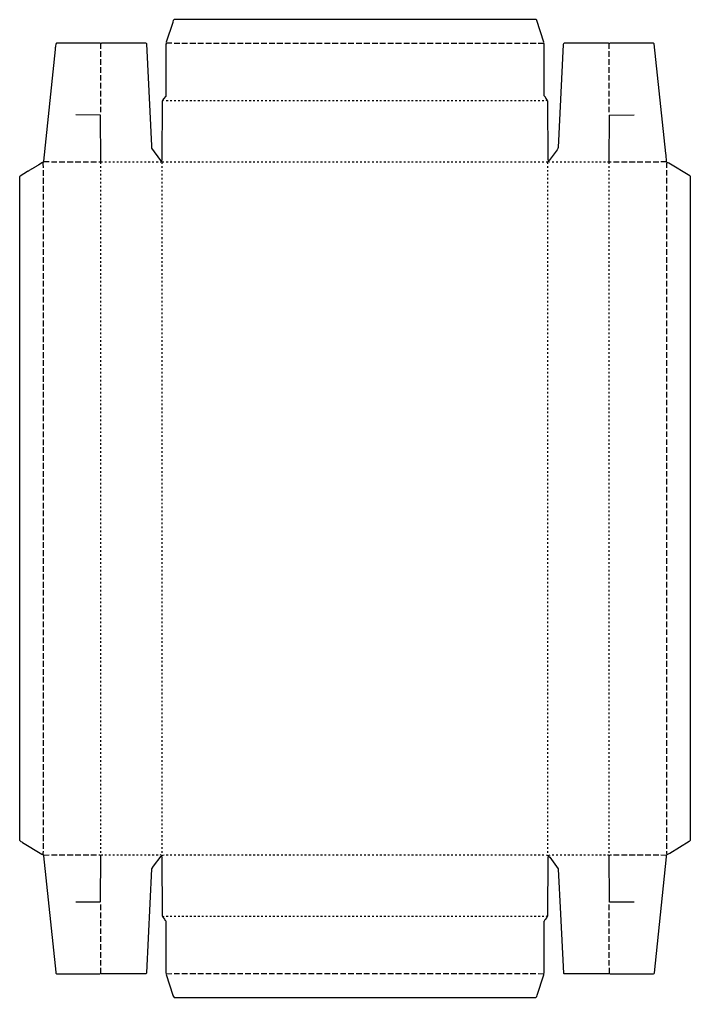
# Model space of a CAD drawing. Extents: x 810 to 8899, y 587 to 6420.
# Drawn here: x 4896 to 8899, y 587 to 6420 of the extents above; entities that cross this region are included whole.
import ezdxf

# ---------------------------------------------------------------- set-up
doc = ezdxf.new("R2010")
doc.units = 0
doc.layers.get('0').update_dxf_attribs({"linetype": 'CONTINUOUS'})

msp = doc.modelspace()

# ---------------------------------------------------------------- linework, layer by layer
at = {"color": 7, "linetype": 'CONTINUOUS'}
for points in [[(8052, 5573), (8052, 5578), (8051.8, 5578.9), (8049.5, 5584), (8048.5, 5933, 0.077927), (8045, 5939), (8044.4, 5941.6), (8036.8, 5951.8), (8033.2, 5956.2, -0.088939), (8027, 5966), (8025.5, 6275, 0.09479), (8023, 6280), (8024, 6286), (7982.3, 6414.1), (7982, 6416), (7978, 6420), (5818, 6420, 0.234562), (5810.7, 6406.1), (5809.7, 6403.1), (5771, 6285), (5772, 6280), (5771.8, 6279.1), (5769.5, 6274), (5768, 5964), (5755, 5948), (5754.2, 5946.9), (5750.4, 5941.9), (5750, 5939), (5747.2, 5933.9), (5745.2, 5582.9), (5743, 5578)], [(5746, 5560), (5746, 5571), (5744, 5573), (5743, 5578), (5741, 5578), (5739, 5580), (5685.9, 5653.1), (5684.5, 5666), (5674.5, 5871), (5655, 6275, 0.064594), (5650, 6279), (5385, 6279), (5382, 6277), (5378, 6277), (5376.1, 6278.2), (5375, 6279), (5117, 6279), (5115.1, 6277.8), (5114, 6277, 0.096021), (5109.4, 6251), (5108.4, 6241), (5038, 5575), (5039, 5571)], [(8756, 5571), (8757, 5575), (8753.4, 5612), (8752.4, 5621), (8683, 6276), (8679, 6279), (8420, 6279), (8417, 6277), (8413, 6277), (8410, 6279), (8145, 6279, 0.258613), (8140.5, 6272), (8110.5, 5657, -0.153489), (8103.2, 5643.9), (8056, 5580, -0.245916), (8052, 5578)], [(5380, 5560), (5380, 5571), (5379, 5849, 0.207743), (5375, 5850.5), (5232, 5851)], [(5072, 5571), (5039, 5571, 0.150174), (5036, 5567), (5032.1, 5566.6), (5011, 5554), (5010, 5553, 0.129316), (5004.9, 5550.2), (4988, 5540), (4987, 5539, 0.129316), (4981.9, 5536.2), (4976.9, 5533.2, 0.089283), (4972, 5530, 0.129316), (4966.9, 5527.2), (4953.9, 5519.2, 0.089283), (4949, 5516, 0.129316), (4943.9, 5513.2), (4900.1, 5486.8, 0.131223), (4896, 5482), (4896, 1525, 0.091346), (4913.9, 1511.8), (5028.2, 1442.2, 0.073515), (5036, 1439), (5039, 1436), (5073, 1437)], [(5735, 5571), (5738.1, 5571.8, -0.152689), (5744, 5573)], [(8038, 5571), (8049, 5571, -0.184026), (8052, 5573), (8060, 5571)], [(8723, 1437), (8756, 1436), (8760, 1440, 0.081197), (8776.1, 1447.8), (8891.9, 1518.2, 0.064882), (8899, 1525), (8899, 5483), (8895, 5487), (8769.8, 5562.8), (8766.8, 5564.8, 0.128346), (8760, 5567), (8756, 5571), (8723, 5571)], [(5039, 1436), (5038, 1432), (5111.6, 736.9), (5112, 732, 0.064594), (5117, 728), (5375, 728), (5378.9, 730.2), (5380, 731), (5380, 763)], [(5369, 1437, -0.225288), (5378, 1435), (5382, 1435), (5383.1, 1435.8, -0.174795), (5392, 1437)], [(5380, 731, -0.120666), (5384, 729), (5651, 729, 0.068967), (5654.5, 733), (5685, 1354), (5696.2, 1369.9), (5741, 1429), (5743, 1429), (5744, 1433, -0.179421), (5758, 1437)], [(5743, 1429), (5744.2, 1426.1), (5745.5, 1423), (5746.5, 1075), (5747.2, 1073.2), (5748.8, 1070.8, -0.092595), (5750, 1068), (5750.4, 1066.2), (5760.2, 1053.2), (5763.8, 1048.8, -0.076237), (5768.5, 1042), (5769.5, 733, 0.09479), (5772, 728), (5771, 724), (5810.7, 600.9), (5811.3, 599.1, 0.210273), (5819, 587), (7977, 587, 0.189161), (7984.7, 601.1), (8024, 722, 0.075203), (8023, 728)], [(7991, 729), (8023, 728, 0.091646), (8025.5, 733), (8026.5, 1041), (8027.7, 1043.1), (8033, 1051), (8036.2, 1054.9, 0.104246), (8045, 1068), (8046, 1070), (8048.5, 1075), (8049.5, 1423), (8050.2, 1424.9, 0.105047), (8052, 1430), (8052, 1433)], [(8038, 1437), (8043.9, 1436.6), (8052, 1433, -0.099319), (8061, 1437)], [(8052, 1430), (8053, 1430), (8060, 1423), (8109.5, 1354.8), (8110.4, 1352.1), (8123.5, 1085), (8123.5, 1084), (8141, 732), (8144, 729), (8411, 729, -0.120666), (8415, 731)], [(8404, 1437, -0.225288), (8413, 1435), (8417, 1435), (8418.1, 1435.8, -0.174795), (8427, 1437)], [(8415, 763), (8415, 731), (8420, 728), (8679, 728, 0.196912), (8683.6, 733), (8757, 1425, 0.080555), (8756, 1436)], [(5750, 1068), (5752.1, 1068.8, -0.079845), (5758, 1071)]]:
    msp.add_lwpolyline(points, format="xyb", dxfattribs=at)
for points in [[(5380, 6245), (5380, 6277)], [(5805, 6279), (5772, 6280)], [(5818, 6279), (5852, 6279)], [(5865, 6279), (5899, 6279)], [(5912, 6279), (5947, 6279)], [(5959, 6279), (5994, 6279)], [(6007, 6279), (6041, 6279)], [(6054, 6279), (6088, 6279)], [(6101, 6279), (6136, 6279)], [(6148, 6279), (6183, 6279)], [(6196, 6279), (6230, 6279)], [(6243, 6279), (6277, 6279)], [(6290, 6279), (6324, 6279)], [(6337, 6279), (6372, 6279)], [(6385, 6279), (6419, 6279)], [(6432, 6279), (6466, 6279)], [(6479, 6279), (6513, 6279)], [(6526, 6279), (6561, 6279)], [(6573, 6279), (6608, 6279)], [(6621, 6279), (6655, 6279)], [(6668, 6279), (6702, 6279)], [(6715, 6279), (6750, 6279)], [(6762, 6279), (6797, 6279)], [(6810, 6279), (6844, 6279)], [(6857, 6279), (6891, 6279)], [(6904, 6279), (6939, 6279)], [(6951, 6279), (6986, 6279)], [(6999, 6279), (7033, 6279)], [(7046, 6279), (7080, 6279)], [(7093, 6279), (7128, 6279)], [(7140, 6279), (7175, 6279)], [(7188, 6279), (7222, 6279)], [(7235, 6279), (7269, 6279)], [(7282, 6279), (7316, 6279)], [(7329, 6279), (7364, 6279)], [(7377, 6279), (7411, 6279)], [(7424, 6279), (7458, 6279)], [(7471, 6279), (7505, 6279)], [(7518, 6279), (7553, 6279)], [(7565, 6279), (7600, 6279)], [(7613, 6279), (7647, 6279)], [(7660, 6279), (7694, 6279)], [(7707, 6279), (7742, 6279)], [(7754, 6279), (7789, 6279)], [(7802, 6279), (7836, 6279)], [(7849, 6279), (7883, 6279)], [(7896, 6279), (7931, 6279)], [(7943, 6279), (7978, 6279)], [(7991, 6279), (8023, 6280)], [(8415, 6245), (8415, 6277)], [(5380, 6197), (5380, 6231)], [(5380, 6150), (5380, 6184)], [(8415, 6197), (8415, 6231)], [(8415, 6150), (8415, 6184)], [(5380, 6103), (5380, 6136)], [(8415, 6103), (8415, 6136)], [(5380, 6056), (5380, 6089)], [(8415, 6056), (8415, 6089)], [(5380, 6009), (5380, 6042)], [(8415, 6009), (8415, 6042)], [(5380, 5961), (5380, 5995)], [(8415, 5961), (8415, 5995)], [(5380, 5914), (5380, 5947)], [(5380, 5867), (5380, 5900)], [(5757, 5937), (5750, 5939)], [(5771, 5937), (5782, 5937)], [(5794, 5937), (5804, 5937)], [(5818, 5937), (5828, 5937)], [(5842, 5937), (5852, 5937)], [(5865, 5937), (5875, 5937)], [(5889, 5937), (5900, 5937)], [(5912, 5937), (5923, 5937)], [(5936, 5937), (5946, 5937)], [(5960, 5937), (5971, 5937)], [(5983, 5937), (5993, 5937)], [(6007, 5937), (6017, 5937)], [(6031, 5937), (6041, 5937)], [(6054, 5937), (6064, 5937)], [(6078, 5937), (6089, 5937)], [(6101, 5937), (6111, 5937)], [(6125, 5937), (6135, 5937)], [(6149, 5937), (6159, 5937)], [(6172, 5937), (6182, 5937)], [(6196, 5937), (6207, 5937)], [(6220, 5937), (6230, 5937)], [(6243, 5937), (6253, 5937)], [(6267, 5937), (6278, 5937)], [(6290, 5937), (6300, 5937)], [(6314, 5937), (6324, 5937)], [(6338, 5937), (6348, 5937)], [(6361, 5937), (6371, 5937)], [(6385, 5937), (6396, 5937)], [(6408, 5937), (6419, 5937)], [(6432, 5937), (6442, 5937)], [(6456, 5937), (6467, 5937)], [(6479, 5937), (6489, 5937)], [(6503, 5937), (6513, 5937)], [(6527, 5937), (6537, 5937)], [(6550, 5937), (6560, 5937)], [(6574, 5937), (6585, 5937)], [(6597, 5937), (6608, 5937)], [(6621, 5937), (6631, 5937)], [(6645, 5937), (6655, 5937)], [(6668, 5937), (6678, 5937)], [(6692, 5937), (6703, 5937)], [(6716, 5937), (6726, 5937)], [(6739, 5937), (6749, 5937)], [(6763, 5937), (6774, 5937)], [(6786, 5937), (6796, 5937)], [(6810, 5937), (6820, 5937)], [(6834, 5937), (6844, 5937)], [(6857, 5937), (6867, 5937)], [(6881, 5937), (6892, 5937)], [(6905, 5937), (6915, 5937)], [(6928, 5937), (6938, 5937)], [(6952, 5937), (6963, 5937)], [(6975, 5937), (6985, 5937)], [(6999, 5937), (7009, 5937)], [(7023, 5937), (7033, 5937)], [(7046, 5937), (7056, 5937)], [(7070, 5937), (7081, 5937)], [(7093, 5937), (7104, 5937)], [(7117, 5937), (7127, 5937)], [(7141, 5937), (7152, 5937)], [(7164, 5937), (7174, 5937)], [(7188, 5937), (7199, 5937)], [(7212, 5937), (7222, 5937)], [(7235, 5937), (7245, 5937)], [(7259, 5937), (7270, 5937)], [(7282, 5937), (7292, 5937)], [(7306, 5937), (7316, 5937)], [(7330, 5937), (7340, 5937)], [(7353, 5937), (7363, 5937)], [(7377, 5937), (7388, 5937)], [(7401, 5937), (7411, 5937)], [(7424, 5937), (7434, 5937)], [(7448, 5937), (7459, 5937)], [(7471, 5937), (7481, 5937)], [(7495, 5937), (7505, 5937)], [(7519, 5937), (7529, 5937)], [(7542, 5937), (7552, 5937)], [(7566, 5937), (7577, 5937)], [(7589, 5937), (7600, 5937)], [(7613, 5937), (7623, 5937)], [(7637, 5937), (7648, 5937)], [(7660, 5937), (7670, 5937)], [(7684, 5937), (7694, 5937)], [(7708, 5937), (7718, 5937)], [(7731, 5937), (7741, 5937)], [(7755, 5937), (7766, 5937)], [(7778, 5937), (7788, 5937)], [(7802, 5937), (7812, 5937)], [(7826, 5937), (7836, 5937)], [(7849, 5937), (7859, 5937)], [(7873, 5937), (7884, 5937)], [(7897, 5937), (7907, 5937)], [(7920, 5937), (7930, 5937)], [(7944, 5937), (7955, 5937)], [(7967, 5937), (7977, 5937)], [(7991, 5937), (8001, 5937)], [(8015, 5937), (8025, 5937)], [(8038, 5937), (8045, 5939)], [(8415, 5914), (8415, 5947)], [(8415, 5867), (8415, 5900)], [(8415, 5560), (8415, 5571), (8415.5, 5846), (8417, 5850)], [(8416, 5851), (8417, 5850), (8564, 5851)], [(5038, 5535), (5037.5, 5562), (5036, 5567)], [(5086, 5571), (5119, 5571)], [(5133, 5571), (5167, 5571)], [(5180, 5571), (5215, 5571)], [(5228, 5571), (5261, 5571)], [(5275, 5571), (5308, 5571)], [(5322, 5571), (5356, 5571)], [(5369, 5571), (5380, 5571), (5391, 5571)], [(5380, 5536), (5380, 5546)], [(5405, 5571), (5415, 5571)], [(5428, 5571), (5438, 5571)], [(5452, 5571), (5463, 5571)], [(5476, 5571), (5486, 5571)], [(5499, 5571), (5509, 5571)], [(5523, 5571), (5534, 5571)], [(5546, 5571), (5556, 5571)], [(5570, 5571), (5580, 5571)], [(5594, 5571), (5604, 5571)], [(5617, 5571), (5627, 5571)], [(5641, 5571), (5652, 5571)], [(5664, 5571), (5675, 5571)], [(5688, 5571), (5698, 5571)], [(5712, 5571), (5723, 5571)], [(5746, 5571), (5757, 5571)], [(5746, 5536), (5746, 5546)], [(5771, 5571), (5782, 5571)], [(5794, 5571), (5804, 5571)], [(5818, 5571), (5828, 5571)], [(5842, 5571), (5852, 5571)], [(5865, 5571), (5875, 5571)], [(5889, 5571), (5900, 5571)], [(5912, 5571), (5923, 5571)], [(5936, 5571), (5946, 5571)], [(5960, 5571), (5971, 5571)], [(5983, 5571), (5993, 5571)], [(6007, 5571), (6017, 5571)], [(6031, 5571), (6041, 5571)], [(6054, 5571), (6064, 5571)], [(6078, 5571), (6089, 5571)], [(6101, 5571), (6111, 5571)], [(6125, 5571), (6135, 5571)], [(6149, 5571), (6159, 5571)], [(6172, 5571), (6182, 5571)], [(6196, 5571), (6207, 5571)], [(6220, 5571), (6230, 5571)], [(6243, 5571), (6253, 5571)], [(6267, 5571), (6278, 5571)], [(6290, 5571), (6300, 5571)], [(6314, 5571), (6324, 5571)], [(6338, 5571), (6348, 5571)], [(6361, 5571), (6371, 5571)], [(6385, 5571), (6396, 5571)], [(6408, 5571), (6419, 5571)], [(6432, 5571), (6442, 5571)], [(6456, 5571), (6467, 5571)], [(6479, 5571), (6489, 5571)], [(6503, 5571), (6513, 5571)], [(6527, 5571), (6537, 5571)], [(6550, 5571), (6560, 5571)], [(6574, 5571), (6585, 5571)], [(6597, 5571), (6608, 5571)], [(6621, 5571), (6631, 5571)], [(6645, 5571), (6655, 5571)], [(6668, 5571), (6678, 5571)], [(6692, 5571), (6703, 5571)], [(6716, 5571), (6726, 5571)], [(6739, 5571), (6749, 5571)], [(6763, 5571), (6774, 5571)], [(6786, 5571), (6796, 5571)], [(6810, 5571), (6820, 5571)], [(6834, 5571), (6844, 5571)], [(6857, 5571), (6867, 5571)], [(6881, 5571), (6892, 5571)], [(6905, 5571), (6915, 5571)], [(6928, 5571), (6938, 5571)], [(6952, 5571), (6963, 5571)], [(6975, 5571), (6985, 5571)], [(6999, 5571), (7009, 5571)], [(7023, 5571), (7033, 5571)], [(7046, 5571), (7056, 5571)], [(7070, 5571), (7081, 5571)], [(7093, 5571), (7104, 5571)], [(7117, 5571), (7127, 5571)], [(7141, 5571), (7152, 5571)], [(7164, 5571), (7174, 5571)], [(7188, 5571), (7199, 5571)], [(7212, 5571), (7222, 5571)], [(7235, 5571), (7245, 5571)], [(7259, 5571), (7270, 5571)], [(7282, 5571), (7292, 5571)], [(7306, 5571), (7316, 5571)], [(7330, 5571), (7340, 5571)], [(7353, 5571), (7363, 5571)], [(7377, 5571), (7388, 5571)], [(7401, 5571), (7411, 5571)], [(7424, 5571), (7434, 5571)], [(7448, 5571), (7459, 5571)], [(7471, 5571), (7481, 5571)], [(7495, 5571), (7505, 5571)], [(7519, 5571), (7529, 5571)], [(7542, 5571), (7552, 5571)], [(7566, 5571), (7577, 5571)], [(7589, 5571), (7600, 5571)], [(7613, 5571), (7623, 5571)], [(7637, 5571), (7648, 5571)], [(7660, 5571), (7670, 5571)], [(7684, 5571), (7694, 5571)], [(7708, 5571), (7718, 5571)], [(7731, 5571), (7741, 5571)], [(7755, 5571), (7766, 5571)], [(7778, 5571), (7788, 5571)], [(7802, 5571), (7812, 5571)], [(7826, 5571), (7836, 5571)], [(7849, 5571), (7859, 5571)], [(7873, 5571), (7884, 5571)], [(7897, 5571), (7907, 5571)], [(7920, 5571), (7930, 5571)], [(7944, 5571), (7955, 5571)], [(7967, 5571), (7977, 5571)], [(7991, 5571), (8001, 5571)], [(8015, 5571), (8025, 5571)], [(8049, 5560), (8049, 5571)], [(8049, 5536), (8049, 5546)], [(8074, 5571), (8084, 5571)], [(8097, 5571), (8107, 5571)], [(8121, 5571), (8132, 5571)], [(8145, 5571), (8155, 5571)], [(8168, 5571), (8178, 5571)], [(8192, 5571), (8203, 5571)], [(8215, 5571), (8225, 5571)], [(8239, 5571), (8249, 5571)], [(8263, 5571), (8273, 5571)], [(8286, 5571), (8296, 5571)], [(8310, 5571), (8321, 5571)], [(8333, 5571), (8344, 5571)], [(8357, 5571), (8367, 5571)], [(8381, 5571), (8392, 5571)], [(8404, 5571), (8415, 5571), (8426, 5571)], [(8415, 5536), (8415, 5546)], [(8440, 5571), (8473, 5571)], [(8487, 5571), (8521, 5571)], [(8534, 5571), (8569, 5571)], [(8581, 5571), (8615, 5571)], [(8629, 5571), (8662, 5571)], [(8676, 5571), (8710, 5571)], [(8758, 5536), (8758.5, 5562), (8760, 5567)], [(5038, 5488), (5038, 5522)], [(5380, 5513), (5380, 5522)], [(5380, 5489), (5380, 5499)], [(5746, 5513), (5746, 5522)], [(5746, 5489), (5746, 5499)], [(8049, 5513), (8049, 5522)], [(8049, 5489), (8049, 5499)], [(8415, 5513), (8415, 5522)], [(8415, 5489), (8415, 5499)], [(8758, 5489), (8758, 5522)], [(5038, 5441), (5038, 5475)], [(5038, 5393), (5038, 5428)], [(5380, 5465), (5380, 5475)], [(5380, 5442), (5380, 5452)], [(5380, 5418), (5380, 5428)], [(5746, 5465), (5746, 5475)], [(5746, 5442), (5746, 5452)], [(5746, 5418), (5746, 5428)], [(8049, 5465), (8049, 5475)], [(8049, 5442), (8049, 5452)], [(8049, 5418), (8049, 5428)], [(8415, 5465), (8415, 5475)], [(8415, 5442), (8415, 5452)], [(8415, 5418), (8415, 5428)], [(8758, 5442), (8758, 5475)], [(8758, 5394), (8758, 5428)], [(5038, 5346), (5038, 5381)], [(5380, 5394), (5380, 5404)], [(5380, 5371), (5380, 5381)], [(5746, 5394), (5746, 5404)], [(5746, 5371), (5746, 5381)], [(8049, 5394), (8049, 5404)], [(8049, 5371), (8049, 5381)], [(8415, 5394), (8415, 5404)], [(8415, 5371), (8415, 5381)], [(8758, 5347), (8758, 5381)], [(5038, 5299), (5038, 5333)], [(5380, 5347), (5380, 5357)], [(5380, 5324), (5380, 5333)], [(5380, 5300), (5380, 5310)], [(5746, 5347), (5746, 5357)], [(5746, 5324), (5746, 5333)], [(5746, 5300), (5746, 5310)], [(8049, 5347), (8049, 5357)], [(8049, 5324), (8049, 5333)], [(8049, 5300), (8049, 5310)], [(8415, 5347), (8415, 5357)], [(8415, 5324), (8415, 5333)], [(8415, 5300), (8415, 5310)], [(8758, 5300), (8758, 5333)], [(5038, 5252), (5038, 5286)], [(5380, 5276), (5380, 5286)], [(5380, 5253), (5380, 5263)], [(5746, 5276), (5746, 5286)], [(5746, 5253), (5746, 5263)], [(8049, 5276), (8049, 5286)], [(8049, 5253), (8049, 5263)], [(8415, 5276), (8415, 5286)], [(8415, 5253), (8415, 5263)], [(8758, 5253), (8758, 5286)], [(5038, 5205), (5038, 5239)], [(5038, 5157), (5038, 5192)], [(5380, 5229), (5380, 5239)], [(5380, 5206), (5380, 5215)], [(5380, 5182), (5380, 5192)], [(5746, 5229), (5746, 5239)], [(5746, 5206), (5746, 5215)], [(5746, 5182), (5746, 5192)], [(8049, 5229), (8049, 5239)], [(8049, 5206), (8049, 5215)], [(8049, 5182), (8049, 5192)], [(8415, 5229), (8415, 5239)], [(8415, 5206), (8415, 5215)], [(8415, 5182), (8415, 5192)], [(8758, 5206), (8758, 5239)], [(8758, 5158), (8758, 5192)], [(5038, 5110), (5038, 5144)], [(5380, 5158), (5380, 5168)], [(5380, 5135), (5380, 5144)], [(5746, 5158), (5746, 5168)], [(5746, 5135), (5746, 5144)], [(8049, 5158), (8049, 5168)], [(8049, 5135), (8049, 5144)], [(8415, 5158), (8415, 5168)], [(8415, 5135), (8415, 5144)], [(8758, 5111), (8758, 5144)], [(5038, 5063), (5038, 5097)], [(5380, 5111), (5380, 5121)], [(5380, 5087), (5380, 5097)], [(5746, 5111), (5746, 5121)], [(5746, 5087), (5746, 5097)], [(8049, 5111), (8049, 5121)], [(8049, 5087), (8049, 5097)], [(8415, 5111), (8415, 5121)], [(8415, 5087), (8415, 5097)], [(8758, 5064), (8758, 5097)], [(5038, 5016), (5038, 5050)], [(5380, 5064), (5380, 5074)], [(5380, 5040), (5380, 5050)], [(5380, 5017), (5380, 5026)], [(5746, 5064), (5746, 5074)], [(5746, 5040), (5746, 5050)], [(5746, 5017), (5746, 5026)], [(8049, 5064), (8049, 5074)], [(8049, 5040), (8049, 5050)], [(8049, 5017), (8049, 5026)], [(8415, 5064), (8415, 5074)], [(8415, 5040), (8415, 5050)], [(8415, 5017), (8415, 5026)], [(8758, 5017), (8758, 5050)], [(5038, 4968), (5038, 5003)], [(5380, 4993), (5380, 5003)], [(5380, 4969), (5380, 4979)], [(5746, 4993), (5746, 5003)], [(5746, 4969), (5746, 4979)], [(8049, 4993), (8049, 5003)], [(8049, 4969), (8049, 4979)], [(8415, 4993), (8415, 5003)], [(8415, 4969), (8415, 4979)], [(8758, 4969), (8758, 5003)], [(5038, 4921), (5038, 4956)], [(5038, 4874), (5038, 4908)], [(5380, 4946), (5380, 4956)], [(5380, 4922), (5380, 4932)], [(5380, 4898), (5380, 4908)], [(5746, 4946), (5746, 4956)], [(5746, 4922), (5746, 4932)], [(5746, 4898), (5746, 4908)], [(8049, 4946), (8049, 4956)], [(8049, 4922), (8049, 4932)], [(8049, 4898), (8049, 4908)], [(8415, 4946), (8415, 4956)], [(8415, 4922), (8415, 4932)], [(8415, 4898), (8415, 4908)], [(8758, 4922), (8758, 4956)], [(8758, 4875), (8758, 4908)], [(5038, 4827), (5038, 4861)], [(5380, 4875), (5380, 4885)], [(5380, 4851), (5380, 4861)], [(5746, 4875), (5746, 4885)], [(5746, 4851), (5746, 4861)], [(8049, 4875), (8049, 4885)], [(8049, 4851), (8049, 4861)], [(8415, 4875), (8415, 4885)], [(8415, 4851), (8415, 4861)], [(8758, 4828), (8758, 4861)], [(5038, 4779), (5038, 4814)], [(5380, 4828), (5380, 4837)], [(5380, 4804), (5380, 4814)], [(5380, 4780), (5380, 4790)], [(5746, 4828), (5746, 4837)], [(5746, 4804), (5746, 4814)], [(5746, 4780), (5746, 4790)], [(8049, 4828), (8049, 4837)], [(8049, 4804), (8049, 4814)], [(8049, 4780), (8049, 4790)], [(8415, 4828), (8415, 4837)], [(8415, 4804), (8415, 4814)], [(8415, 4780), (8415, 4790)], [(8758, 4780), (8758, 4814)], [(5038, 4732), (5038, 4767)], [(5380, 4757), (5380, 4767)], [(5380, 4733), (5380, 4743)], [(5746, 4757), (5746, 4767)], [(5746, 4733), (5746, 4743)], [(8049, 4757), (8049, 4767)], [(8049, 4733), (8049, 4743)], [(8415, 4757), (8415, 4767)], [(8415, 4733), (8415, 4743)], [(8758, 4733), (8758, 4767)], [(5038, 4685), (5038, 4719)], [(5038, 4638), (5038, 4672)], [(5380, 4710), (5380, 4719)], [(5380, 4686), (5380, 4696)], [(5380, 4662), (5380, 4672)], [(5746, 4710), (5746, 4719)], [(5746, 4686), (5746, 4696)], [(5746, 4662), (5746, 4672)], [(8049, 4710), (8049, 4719)], [(8049, 4686), (8049, 4696)], [(8049, 4662), (8049, 4672)], [(8415, 4710), (8415, 4719)], [(8415, 4686), (8415, 4696)], [(8415, 4662), (8415, 4672)], [(8758, 4686), (8758, 4719)], [(8758, 4639), (8758, 4672)], [(5038, 4590), (5038, 4625)], [(5380, 4639), (5380, 4648)], [(5380, 4615), (5380, 4625)], [(5746, 4639), (5746, 4648)], [(5746, 4615), (5746, 4625)], [(8049, 4639), (8049, 4648)], [(8049, 4615), (8049, 4625)], [(8415, 4639), (8415, 4648)], [(8415, 4615), (8415, 4625)], [(8758, 4591), (8758, 4625)], [(5038, 4543), (5038, 4578)], [(5380, 4591), (5380, 4601)], [(5380, 4568), (5380, 4578)], [(5380, 4544), (5380, 4554)], [(5746, 4591), (5746, 4601)], [(5746, 4568), (5746, 4578)], [(5746, 4544), (5746, 4554)], [(8049, 4591), (8049, 4601)], [(8049, 4568), (8049, 4578)], [(8049, 4544), (8049, 4554)], [(8415, 4591), (8415, 4601)], [(8415, 4568), (8415, 4578)], [(8415, 4544), (8415, 4554)], [(8758, 4544), (8758, 4578)], [(5038, 4496), (5038, 4530)], [(5380, 4521), (5380, 4530)], [(5380, 4497), (5380, 4507)], [(5746, 4521), (5746, 4530)], [(5746, 4497), (5746, 4507)], [(8049, 4521), (8049, 4530)], [(8049, 4497), (8049, 4507)], [(8415, 4521), (8415, 4530)], [(8415, 4497), (8415, 4507)], [(8758, 4497), (8758, 4530)], [(5038, 4449), (5038, 4483)], [(5038, 4401), (5038, 4436)], [(5380, 4473), (5380, 4483)], [(5380, 4450), (5380, 4459)], [(5380, 4426), (5380, 4436)], [(5746, 4473), (5746, 4483)], [(5746, 4450), (5746, 4459)], [(5746, 4426), (5746, 4436)], [(8049, 4473), (8049, 4483)], [(8049, 4450), (8049, 4459)], [(8049, 4426), (8049, 4436)], [(8415, 4473), (8415, 4483)], [(8415, 4450), (8415, 4459)], [(8415, 4426), (8415, 4436)], [(8758, 4450), (8758, 4483)], [(8758, 4402), (8758, 4436)], [(5038, 4354), (5038, 4389)], [(5380, 4402), (5380, 4412)], [(5380, 4379), (5380, 4389)], [(5746, 4402), (5746, 4412)], [(5746, 4379), (5746, 4389)], [(8049, 4402), (8049, 4412)], [(8049, 4379), (8049, 4389)], [(8415, 4402), (8415, 4412)], [(8415, 4379), (8415, 4389)], [(8758, 4355), (8758, 4389)], [(5038, 4307), (5038, 4341)], [(5380, 4355), (5380, 4365)], [(5380, 4332), (5380, 4341)], [(5380, 4308), (5380, 4318)], [(5746, 4355), (5746, 4365)], [(5746, 4332), (5746, 4341)], [(5746, 4308), (5746, 4318)], [(8049, 4355), (8049, 4365)], [(8049, 4332), (8049, 4341)], [(8049, 4308), (8049, 4318)], [(8415, 4355), (8415, 4365)], [(8415, 4332), (8415, 4341)], [(8415, 4308), (8415, 4318)], [(8758, 4308), (8758, 4341)], [(5038, 4260), (5038, 4294)], [(5380, 4284), (5380, 4294)], [(5380, 4261), (5380, 4271)], [(5746, 4284), (5746, 4294)], [(5746, 4261), (5746, 4271)], [(8049, 4284), (8049, 4294)], [(8049, 4261), (8049, 4271)], [(8415, 4284), (8415, 4294)], [(8415, 4261), (8415, 4271)], [(8758, 4261), (8758, 4294)], [(5038, 4212), (5038, 4247)], [(5038, 4165), (5038, 4200)], [(5380, 4237), (5380, 4247)], [(5380, 4213), (5380, 4223)], [(5380, 4190), (5380, 4200)], [(5746, 4237), (5746, 4247)], [(5746, 4213), (5746, 4223)], [(5746, 4190), (5746, 4200)], [(8049, 4237), (8049, 4247)], [(8049, 4213), (8049, 4223)], [(8049, 4190), (8049, 4200)], [(8415, 4237), (8415, 4247)], [(8415, 4213), (8415, 4223)], [(8415, 4190), (8415, 4200)], [(8758, 4213), (8758, 4247)], [(8758, 4166), (8758, 4200)], [(5038, 4118), (5038, 4152)], [(5380, 4166), (5380, 4176)], [(5380, 4143), (5380, 4152)], [(5746, 4166), (5746, 4176)], [(5746, 4143), (5746, 4152)], [(8049, 4166), (8049, 4176)], [(8049, 4143), (8049, 4152)], [(8415, 4166), (8415, 4176)], [(8415, 4143), (8415, 4152)], [(8758, 4119), (8758, 4152)], [(5038, 4071), (5038, 4105)], [(5380, 4119), (5380, 4129)], [(5380, 4095), (5380, 4105)], [(5746, 4119), (5746, 4129)], [(5746, 4095), (5746, 4105)], [(8049, 4119), (8049, 4129)], [(8049, 4095), (8049, 4105)], [(8415, 4119), (8415, 4129)], [(8415, 4095), (8415, 4105)], [(8758, 4072), (8758, 4105)], [(5038, 4024), (5038, 4058)], [(5380, 4072), (5380, 4082)], [(5380, 4048), (5380, 4058)], [(5380, 4025), (5380, 4034)], [(5746, 4072), (5746, 4082)], [(5746, 4048), (5746, 4058)], [(5746, 4025), (5746, 4034)], [(8049, 4072), (8049, 4082)], [(8049, 4048), (8049, 4058)], [(8049, 4025), (8049, 4034)], [(8415, 4072), (8415, 4082)], [(8415, 4048), (8415, 4058)], [(8415, 4025), (8415, 4034)], [(8758, 4025), (8758, 4058)], [(5038, 3976), (5038, 4011)], [(5380, 4001), (5380, 4011)], [(5380, 3977), (5380, 3987)], [(5746, 4001), (5746, 4011)], [(5746, 3977), (5746, 3987)], [(8049, 4001), (8049, 4011)], [(8049, 3977), (8049, 3987)], [(8415, 4001), (8415, 4011)], [(8415, 3977), (8415, 3987)], [(8758, 3977), (8758, 4011)], [(5038, 3929), (5038, 3963)], [(5038, 3882), (5038, 3916)], [(5380, 3954), (5380, 3963)], [(5380, 3930), (5380, 3940)], [(5380, 3906), (5380, 3916)], [(5746, 3954), (5746, 3963)], [(5746, 3930), (5746, 3940)], [(5746, 3906), (5746, 3916)], [(8049, 3954), (8049, 3963)], [(8049, 3930), (8049, 3940)], [(8049, 3906), (8049, 3916)], [(8415, 3954), (8415, 3963)], [(8415, 3930), (8415, 3940)], [(8415, 3906), (8415, 3916)], [(8758, 3930), (8758, 3963)], [(8758, 3883), (8758, 3916)], [(5038, 3835), (5038, 3869)], [(5380, 3883), (5380, 3893)], [(5380, 3859), (5380, 3869)], [(5746, 3883), (5746, 3893)], [(5746, 3859), (5746, 3869)], [(8049, 3883), (8049, 3893)], [(8049, 3859), (8049, 3869)], [(8415, 3883), (8415, 3893)], [(8415, 3859), (8415, 3869)], [(8758, 3836), (8758, 3869)], [(5038, 3787), (5038, 3822)], [(5380, 3836), (5380, 3845)], [(5380, 3812), (5380, 3822)], [(5380, 3788), (5380, 3798)], [(5746, 3836), (5746, 3845)], [(5746, 3812), (5746, 3822)], [(5746, 3788), (5746, 3798)], [(8049, 3836), (8049, 3845)], [(8049, 3812), (8049, 3822)], [(8049, 3788), (8049, 3798)], [(8415, 3836), (8415, 3845)], [(8415, 3812), (8415, 3822)], [(8415, 3788), (8415, 3798)], [(8758, 3788), (8758, 3822)], [(5038, 3740), (5038, 3775)], [(5380, 3765), (5380, 3775)], [(5380, 3741), (5380, 3751)], [(5746, 3765), (5746, 3775)], [(5746, 3741), (5746, 3751)], [(8049, 3765), (8049, 3775)], [(8049, 3741), (8049, 3751)], [(8415, 3765), (8415, 3775)], [(8415, 3741), (8415, 3751)], [(8758, 3741), (8758, 3775)], [(5038, 3693), (5038, 3727)], [(5038, 3646), (5038, 3680)], [(5380, 3717), (5380, 3727)], [(5380, 3694), (5380, 3704)], [(5380, 3670), (5380, 3680)], [(5746, 3717), (5746, 3727)], [(5746, 3694), (5746, 3704)], [(5746, 3670), (5746, 3680)], [(8049, 3717), (8049, 3727)], [(8049, 3694), (8049, 3704)], [(8049, 3670), (8049, 3680)], [(8415, 3717), (8415, 3727)], [(8415, 3694), (8415, 3704)], [(8415, 3670), (8415, 3680)], [(8758, 3694), (8758, 3727)], [(8758, 3647), (8758, 3680)], [(5038, 3598), (5038, 3633)], [(5380, 3647), (5380, 3656)], [(5380, 3623), (5380, 3633)], [(5746, 3647), (5746, 3656)], [(5746, 3623), (5746, 3633)], [(8049, 3647), (8049, 3656)], [(8049, 3623), (8049, 3633)], [(8415, 3647), (8415, 3656)], [(8415, 3623), (8415, 3633)], [(8758, 3599), (8758, 3633)], [(5038, 3551), (5038, 3586)], [(5380, 3599), (5380, 3609)], [(5380, 3576), (5380, 3586)], [(5380, 3552), (5380, 3562)], [(5746, 3599), (5746, 3609)], [(5746, 3576), (5746, 3586)], [(5746, 3552), (5746, 3562)], [(8049, 3599), (8049, 3609)], [(8049, 3576), (8049, 3586)], [(8049, 3552), (8049, 3562)], [(8415, 3599), (8415, 3609)], [(8415, 3576), (8415, 3586)], [(8415, 3552), (8415, 3562)], [(8758, 3552), (8758, 3586)], [(5038, 3504), (5038, 3538)], [(5380, 3529), (5380, 3538)], [(5380, 3505), (5380, 3515)], [(5746, 3529), (5746, 3538)], [(5746, 3505), (5746, 3515)], [(8049, 3529), (8049, 3538)], [(8049, 3505), (8049, 3515)], [(8415, 3529), (8415, 3538)], [(8415, 3505), (8415, 3515)], [(8758, 3505), (8758, 3538)], [(5038, 3457), (5038, 3491)], [(5038, 3409), (5038, 3444)], [(5380, 3481), (5380, 3491)], [(5380, 3458), (5380, 3467)], [(5380, 3434), (5380, 3444)], [(5746, 3481), (5746, 3491)], [(5746, 3458), (5746, 3467)], [(5746, 3434), (5746, 3444)], [(8049, 3481), (8049, 3491)], [(8049, 3458), (8049, 3467)], [(8049, 3434), (8049, 3444)], [(8415, 3481), (8415, 3491)], [(8415, 3458), (8415, 3467)], [(8415, 3434), (8415, 3444)], [(8758, 3458), (8758, 3491)], [(8758, 3410), (8758, 3444)], [(5038, 3362), (5038, 3397)], [(5380, 3410), (5380, 3420)], [(5380, 3387), (5380, 3397)], [(5746, 3410), (5746, 3420)], [(5746, 3387), (5746, 3397)], [(8049, 3410), (8049, 3420)], [(8049, 3387), (8049, 3397)], [(8415, 3410), (8415, 3420)], [(8415, 3387), (8415, 3397)], [(8758, 3363), (8758, 3397)], [(5038, 3315), (5038, 3349)], [(5380, 3363), (5380, 3373)], [(5380, 3340), (5380, 3349)], [(5380, 3316), (5380, 3326)], [(5746, 3363), (5746, 3373)], [(5746, 3340), (5746, 3349)], [(5746, 3316), (5746, 3326)], [(8049, 3363), (8049, 3373)], [(8049, 3340), (8049, 3349)], [(8049, 3316), (8049, 3326)], [(8415, 3363), (8415, 3373)], [(8415, 3340), (8415, 3349)], [(8415, 3316), (8415, 3326)], [(8758, 3316), (8758, 3349)], [(5038, 3268), (5038, 3302)], [(5380, 3292), (5380, 3302)], [(5380, 3269), (5380, 3278)], [(5746, 3292), (5746, 3302)], [(5746, 3269), (5746, 3278)], [(8049, 3292), (8049, 3302)], [(8049, 3269), (8049, 3278)], [(8415, 3292), (8415, 3302)], [(8415, 3269), (8415, 3278)], [(8758, 3269), (8758, 3302)], [(5038, 3220), (5038, 3255)], [(5380, 3245), (5380, 3255)], [(5380, 3221), (5380, 3231)], [(5746, 3245), (5746, 3255)], [(5746, 3221), (5746, 3231)], [(8049, 3245), (8049, 3255)], [(8049, 3221), (8049, 3231)], [(8415, 3245), (8415, 3255)], [(8415, 3221), (8415, 3231)], [(8758, 3221), (8758, 3255)], [(5038, 3173), (5038, 3208)], [(5038, 3126), (5038, 3160)], [(5380, 3198), (5380, 3208)], [(5380, 3174), (5380, 3184)], [(5380, 3151), (5380, 3160)], [(5746, 3198), (5746, 3208)], [(5746, 3174), (5746, 3184)], [(5746, 3151), (5746, 3160)], [(8049, 3198), (8049, 3208)], [(8049, 3174), (8049, 3184)], [(8049, 3151), (8049, 3160)], [(8415, 3198), (8415, 3208)], [(8415, 3174), (8415, 3184)], [(8415, 3151), (8415, 3160)], [(8758, 3174), (8758, 3208)], [(8758, 3127), (8758, 3160)], [(5038, 3079), (5038, 3113)], [(5380, 3127), (5380, 3137)], [(5380, 3103), (5380, 3113)], [(5746, 3127), (5746, 3137)], [(5746, 3103), (5746, 3113)], [(8049, 3127), (8049, 3137)], [(8049, 3103), (8049, 3113)], [(8415, 3127), (8415, 3137)], [(8415, 3103), (8415, 3113)], [(8758, 3080), (8758, 3113)], [(5038, 3031), (5038, 3066)], [(5380, 3080), (5380, 3090)], [(5380, 3056), (5380, 3066)], [(5380, 3032), (5380, 3042)], [(5746, 3080), (5746, 3090)], [(5746, 3056), (5746, 3066)], [(5746, 3032), (5746, 3042)], [(8049, 3080), (8049, 3090)], [(8049, 3056), (8049, 3066)], [(8049, 3032), (8049, 3042)], [(8415, 3080), (8415, 3090)], [(8415, 3056), (8415, 3066)], [(8415, 3032), (8415, 3042)], [(8758, 3032), (8758, 3066)], [(5038, 2984), (5038, 3019)], [(5380, 3009), (5380, 3019)], [(5380, 2985), (5380, 2995)], [(5746, 3009), (5746, 3019)], [(5746, 2985), (5746, 2995)], [(8049, 3009), (8049, 3019)], [(8049, 2985), (8049, 2995)], [(8415, 3009), (8415, 3019)], [(8415, 2985), (8415, 2995)], [(8758, 2985), (8758, 3019)], [(5038, 2937), (5038, 2971)], [(5038, 2890), (5038, 2924)], [(5380, 2962), (5380, 2971)], [(5380, 2938), (5380, 2948)], [(5380, 2914), (5380, 2924)], [(5746, 2962), (5746, 2971)], [(5746, 2938), (5746, 2948)], [(5746, 2914), (5746, 2924)], [(8049, 2962), (8049, 2971)], [(8049, 2938), (8049, 2948)], [(8049, 2914), (8049, 2924)], [(8415, 2962), (8415, 2971)], [(8415, 2938), (8415, 2948)], [(8415, 2914), (8415, 2924)], [(8758, 2938), (8758, 2971)], [(8758, 2891), (8758, 2924)], [(5038, 2843), (5038, 2877)], [(5380, 2891), (5380, 2901)], [(5380, 2867), (5380, 2877)], [(5746, 2891), (5746, 2901)], [(5746, 2867), (5746, 2877)], [(8049, 2891), (8049, 2901)], [(8049, 2867), (8049, 2877)], [(8415, 2891), (8415, 2901)], [(8415, 2867), (8415, 2877)], [(8758, 2844), (8758, 2877)], [(5038, 2795), (5038, 2830)], [(5380, 2844), (5380, 2853)], [(5380, 2820), (5380, 2830)], [(5380, 2796), (5380, 2806)], [(5746, 2844), (5746, 2853)], [(5746, 2820), (5746, 2830)], [(5746, 2796), (5746, 2806)], [(8049, 2844), (8049, 2853)], [(8049, 2820), (8049, 2830)], [(8049, 2796), (8049, 2806)], [(8415, 2844), (8415, 2853)], [(8415, 2820), (8415, 2830)], [(8415, 2796), (8415, 2806)], [(8758, 2796), (8758, 2830)], [(5038, 2748), (5038, 2782)], [(5380, 2773), (5380, 2782)], [(5380, 2749), (5380, 2759)], [(5746, 2773), (5746, 2782)], [(5746, 2749), (5746, 2759)], [(8049, 2773), (8049, 2782)], [(8049, 2749), (8049, 2759)], [(8415, 2773), (8415, 2782)], [(8415, 2749), (8415, 2759)], [(8758, 2749), (8758, 2782)], [(5038, 2701), (5038, 2735)], [(5038, 2654), (5038, 2688)], [(5380, 2725), (5380, 2735)], [(5380, 2702), (5380, 2712)], [(5380, 2678), (5380, 2688)], [(5746, 2725), (5746, 2735)], [(5746, 2702), (5746, 2712)], [(5746, 2678), (5746, 2688)], [(8049, 2725), (8049, 2735)], [(8049, 2702), (8049, 2712)], [(8049, 2678), (8049, 2688)], [(8415, 2725), (8415, 2735)], [(8415, 2702), (8415, 2712)], [(8415, 2678), (8415, 2688)], [(8758, 2702), (8758, 2735)], [(8758, 2655), (8758, 2688)], [(5038, 2606), (5038, 2641)], [(5380, 2655), (5380, 2664)], [(5380, 2631), (5380, 2641)], [(5746, 2655), (5746, 2664)], [(5746, 2631), (5746, 2641)], [(8049, 2655), (8049, 2664)], [(8049, 2631), (8049, 2641)], [(8415, 2655), (8415, 2664)], [(8415, 2631), (8415, 2641)], [(8758, 2607), (8758, 2641)], [(5038, 2559), (5038, 2594)], [(5380, 2607), (5380, 2617)], [(5380, 2584), (5380, 2594)], [(5380, 2560), (5380, 2570)], [(5746, 2607), (5746, 2617)], [(5746, 2584), (5746, 2594)], [(5746, 2560), (5746, 2570)], [(8049, 2607), (8049, 2617)], [(8049, 2584), (8049, 2594)], [(8049, 2560), (8049, 2570)], [(8415, 2607), (8415, 2617)], [(8415, 2584), (8415, 2594)], [(8415, 2560), (8415, 2570)], [(8758, 2560), (8758, 2594)], [(5038, 2512), (5038, 2546)], [(5380, 2536), (5380, 2546)], [(5380, 2513), (5380, 2523)], [(5746, 2536), (5746, 2546)], [(5746, 2513), (5746, 2523)], [(8049, 2536), (8049, 2546)], [(8049, 2513), (8049, 2523)], [(8415, 2536), (8415, 2546)], [(8415, 2513), (8415, 2523)], [(8758, 2513), (8758, 2546)], [(5038, 2465), (5038, 2499)], [(5038, 2417), (5038, 2452)], [(5380, 2489), (5380, 2499)], [(5380, 2466), (5380, 2475)], [(5380, 2442), (5380, 2452)], [(5746, 2489), (5746, 2499)], [(5746, 2466), (5746, 2475)], [(5746, 2442), (5746, 2452)], [(8049, 2489), (8049, 2499)], [(8049, 2466), (8049, 2475)], [(8049, 2442), (8049, 2452)], [(8415, 2489), (8415, 2499)], [(8415, 2466), (8415, 2475)], [(8415, 2442), (8415, 2452)], [(8758, 2466), (8758, 2499)], [(8758, 2418), (8758, 2452)], [(5038, 2370), (5038, 2405)], [(5380, 2418), (5380, 2428)], [(5380, 2395), (5380, 2405)], [(5746, 2418), (5746, 2428)], [(5746, 2395), (5746, 2405)], [(8049, 2418), (8049, 2428)], [(8049, 2395), (8049, 2405)], [(8415, 2418), (8415, 2428)], [(8415, 2395), (8415, 2405)], [(8758, 2371), (8758, 2405)], [(5038, 2323), (5038, 2357)], [(5380, 2371), (5380, 2381)], [(5380, 2348), (5380, 2357)], [(5380, 2324), (5380, 2334)], [(5746, 2371), (5746, 2381)], [(5746, 2348), (5746, 2357)], [(5746, 2324), (5746, 2334)], [(8049, 2371), (8049, 2381)], [(8049, 2348), (8049, 2357)], [(8049, 2324), (8049, 2334)], [(8415, 2371), (8415, 2381)], [(8415, 2348), (8415, 2357)], [(8415, 2324), (8415, 2334)], [(8758, 2324), (8758, 2357)], [(5038, 2276), (5038, 2310)], [(5380, 2300), (5380, 2310)], [(5380, 2277), (5380, 2286)], [(5746, 2300), (5746, 2310)], [(5746, 2277), (5746, 2286)], [(8049, 2300), (8049, 2310)], [(8049, 2277), (8049, 2286)], [(8415, 2300), (8415, 2310)], [(8415, 2277), (8415, 2286)], [(8758, 2277), (8758, 2310)], [(5038, 2228), (5038, 2263)], [(5380, 2253), (5380, 2263)], [(5380, 2229), (5380, 2239)], [(5746, 2253), (5746, 2263)], [(5746, 2229), (5746, 2239)], [(8049, 2253), (8049, 2263)], [(8049, 2229), (8049, 2239)], [(8415, 2253), (8415, 2263)], [(8415, 2229), (8415, 2239)], [(8758, 2229), (8758, 2263)], [(5038, 2181), (5038, 2216)], [(5038, 2134), (5038, 2168)], [(5380, 2206), (5380, 2216)], [(5380, 2182), (5380, 2192)], [(5380, 2159), (5380, 2168)], [(5746, 2206), (5746, 2216)], [(5746, 2182), (5746, 2192)], [(5746, 2159), (5746, 2168)], [(8049, 2206), (8049, 2216)], [(8049, 2182), (8049, 2192)], [(8049, 2159), (8049, 2168)], [(8415, 2206), (8415, 2216)], [(8415, 2182), (8415, 2192)], [(8415, 2159), (8415, 2168)], [(8758, 2182), (8758, 2216)], [(8758, 2135), (8758, 2168)], [(5038, 2087), (5038, 2121)], [(5380, 2135), (5380, 2145)], [(5380, 2111), (5380, 2121)], [(5746, 2135), (5746, 2145)], [(5746, 2111), (5746, 2121)], [(8049, 2135), (8049, 2145)], [(8049, 2111), (8049, 2121)], [(8415, 2135), (8415, 2145)], [(8415, 2111), (8415, 2121)], [(8758, 2088), (8758, 2121)], [(5038, 2039), (5038, 2074)], [(5380, 2088), (5380, 2097)], [(5380, 2064), (5380, 2074)], [(5380, 2040), (5380, 2050)], [(5746, 2088), (5746, 2097)], [(5746, 2064), (5746, 2074)], [(5746, 2040), (5746, 2050)], [(8049, 2088), (8049, 2097)], [(8049, 2064), (8049, 2074)], [(8049, 2040), (8049, 2050)], [(8415, 2088), (8415, 2097)], [(8415, 2064), (8415, 2074)], [(8415, 2040), (8415, 2050)], [(8758, 2040), (8758, 2074)], [(5038, 1992), (5038, 2027)], [(5380, 2017), (5380, 2027)], [(5380, 1993), (5380, 2003)], [(5746, 2017), (5746, 2027)], [(5746, 1993), (5746, 2003)], [(8049, 2017), (8049, 2027)], [(8049, 1993), (8049, 2003)], [(8415, 2017), (8415, 2027)], [(8415, 1993), (8415, 2003)], [(8758, 1993), (8758, 2027)], [(5038, 1945), (5038, 1979)], [(5038, 1898), (5038, 1932)], [(5380, 1970), (5380, 1979)], [(5380, 1946), (5380, 1956)], [(5380, 1922), (5380, 1932)], [(5746, 1970), (5746, 1979)], [(5746, 1946), (5746, 1956)], [(5746, 1922), (5746, 1932)], [(8049, 1970), (8049, 1979)], [(8049, 1946), (8049, 1956)], [(8049, 1922), (8049, 1932)], [(8415, 1970), (8415, 1979)], [(8415, 1946), (8415, 1956)], [(8415, 1922), (8415, 1932)], [(8758, 1946), (8758, 1979)], [(8758, 1899), (8758, 1932)], [(5038, 1850), (5038, 1885)], [(5380, 1899), (5380, 1909)], [(5380, 1875), (5380, 1885)], [(5746, 1899), (5746, 1909)], [(5746, 1875), (5746, 1885)], [(8049, 1899), (8049, 1909)], [(8049, 1875), (8049, 1885)], [(8415, 1899), (8415, 1909)], [(8415, 1875), (8415, 1885)], [(8758, 1851), (8758, 1885)], [(5038, 1803), (5038, 1838)], [(5380, 1851), (5380, 1861)], [(5380, 1828), (5380, 1838)], [(5380, 1804), (5380, 1814)], [(5746, 1851), (5746, 1861)], [(5746, 1828), (5746, 1838)], [(5746, 1804), (5746, 1814)], [(8049, 1851), (8049, 1861)], [(8049, 1828), (8049, 1838)], [(8049, 1804), (8049, 1814)], [(8415, 1851), (8415, 1861)], [(8415, 1828), (8415, 1838)], [(8415, 1804), (8415, 1814)], [(8758, 1804), (8758, 1838)], [(5038, 1756), (5038, 1790)], [(5380, 1781), (5380, 1790)], [(5380, 1757), (5380, 1767)], [(5746, 1781), (5746, 1790)], [(5746, 1757), (5746, 1767)], [(8049, 1781), (8049, 1790)], [(8049, 1757), (8049, 1767)], [(8415, 1781), (8415, 1790)], [(8415, 1757), (8415, 1767)], [(8758, 1757), (8758, 1790)], [(5038, 1709), (5038, 1743)], [(5038, 1662), (5038, 1696)], [(5380, 1733), (5380, 1743)], [(5380, 1710), (5380, 1720)], [(5380, 1686), (5380, 1696)], [(5746, 1733), (5746, 1743)], [(5746, 1710), (5746, 1720)], [(5746, 1686), (5746, 1696)], [(8049, 1733), (8049, 1743)], [(8049, 1710), (8049, 1720)], [(8049, 1686), (8049, 1696)], [(8415, 1733), (8415, 1743)], [(8415, 1710), (8415, 1720)], [(8415, 1686), (8415, 1696)], [(8758, 1710), (8758, 1743)], [(8758, 1663), (8758, 1696)], [(5038, 1614), (5038, 1649)], [(5380, 1663), (5380, 1672)], [(5380, 1639), (5380, 1649)], [(5746, 1663), (5746, 1672)], [(5746, 1639), (5746, 1649)], [(8049, 1663), (8049, 1672)], [(8049, 1639), (8049, 1649)], [(8415, 1663), (8415, 1672)], [(8415, 1639), (8415, 1649)], [(8758, 1615), (8758, 1649)], [(5038, 1567), (5038, 1601)], [(5380, 1615), (5380, 1625)], [(5380, 1592), (5380, 1601)], [(5380, 1568), (5380, 1578)], [(5746, 1615), (5746, 1625)], [(5746, 1592), (5746, 1601)], [(5746, 1568), (5746, 1578)], [(8049, 1615), (8049, 1625)], [(8049, 1592), (8049, 1601)], [(8049, 1568), (8049, 1578)], [(8415, 1615), (8415, 1625)], [(8415, 1592), (8415, 1601)], [(8415, 1568), (8415, 1578)], [(8758, 1568), (8758, 1601)], [(5038, 1520), (5038, 1554)], [(5380, 1544), (5380, 1554)], [(5380, 1521), (5380, 1531)], [(5746, 1544), (5746, 1554)], [(5746, 1521), (5746, 1531)], [(8049, 1544), (8049, 1554)], [(8049, 1521), (8049, 1531)], [(8415, 1544), (8415, 1554)], [(8415, 1521), (8415, 1531)], [(8758, 1521), (8758, 1554)], [(5036, 1439), (5036.4, 1441.9), (5037.5, 1445), (5038, 1460)], [(5038, 1473), (5038, 1507)], [(5380, 1497), (5380, 1507)], [(5380, 1474), (5380, 1483)], [(5380, 1450), (5380, 1460)], [(5746, 1497), (5746, 1507)], [(5746, 1474), (5746, 1483)], [(5746, 1450), (5746, 1460)], [(8049, 1497), (8049, 1507)], [(8049, 1474), (8049, 1483)], [(8049, 1450), (8049, 1460)], [(8415, 1497), (8415, 1507)], [(8415, 1474), (8415, 1483)], [(8415, 1450), (8415, 1460)], [(8758, 1474), (8758, 1507)], [(8760, 1440), (8759.7, 1441.9), (8758.5, 1445), (8758, 1460)], [(5086, 1437), (5120, 1437)], [(5133, 1437), (5167, 1437)], [(5180, 1437), (5215, 1437)], [(5228, 1437), (5262, 1437)], [(5232, 1157), (5377, 1157.5), (5379.2, 1159.9), (5380, 1435)], [(5275, 1437), (5309, 1437)], [(5322, 1437), (5356, 1437)], [(5405, 1437), (5415, 1437)], [(5428, 1437), (5439, 1437)], [(5452, 1437), (5463, 1437)], [(5476, 1437), (5486, 1437)], [(5499, 1437), (5510, 1437)], [(5523, 1437), (5534, 1437)], [(5546, 1437), (5557, 1437)], [(5570, 1437), (5581, 1437)], [(5594, 1437), (5604, 1437)], [(5617, 1437), (5628, 1437)], [(5641, 1437), (5652, 1437)], [(5664, 1437), (5675, 1437)], [(5688, 1437), (5699, 1437)], [(5712, 1437), (5723, 1437)], [(5744, 1433), (5735, 1437)], [(5771, 1437), (5782, 1437)], [(5794, 1437), (5805, 1437)], [(5818, 1437), (5829, 1437)], [(5842, 1437), (5852, 1437)], [(5865, 1437), (5876, 1437)], [(5889, 1437), (5900, 1437)], [(5912, 1437), (5923, 1437)], [(5936, 1437), (5947, 1437)], [(5960, 1437), (5971, 1437)], [(5983, 1437), (5994, 1437)], [(6007, 1437), (6018, 1437)], [(6031, 1437), (6041, 1437)], [(6054, 1437), (6065, 1437)], [(6078, 1437), (6089, 1437)], [(6101, 1437), (6112, 1437)], [(6125, 1437), (6136, 1437)], [(6149, 1437), (6159, 1437)], [(6172, 1437), (6183, 1437)], [(6196, 1437), (6207, 1437)], [(6220, 1437), (6230, 1437)], [(6243, 1437), (6254, 1437)], [(6267, 1437), (6278, 1437)], [(6290, 1437), (6301, 1437)], [(6314, 1437), (6325, 1437)], [(6338, 1437), (6348, 1437)], [(6361, 1437), (6372, 1437)], [(6385, 1437), (6396, 1437)], [(6408, 1437), (6419, 1437)], [(6432, 1437), (6443, 1437)], [(6456, 1437), (6467, 1437)], [(6479, 1437), (6490, 1437)], [(6503, 1437), (6514, 1437)], [(6527, 1437), (6537, 1437)], [(6550, 1437), (6561, 1437)], [(6574, 1437), (6585, 1437)], [(6597, 1437), (6608, 1437)], [(6621, 1437), (6632, 1437)], [(6645, 1437), (6655, 1437)], [(6668, 1437), (6679, 1437)], [(6692, 1437), (6703, 1437)], [(6716, 1437), (6726, 1437)], [(6739, 1437), (6750, 1437)], [(6763, 1437), (6774, 1437)], [(6786, 1437), (6797, 1437)], [(6810, 1437), (6821, 1437)], [(6834, 1437), (6844, 1437)], [(6857, 1437), (6868, 1437)], [(6881, 1437), (6892, 1437)], [(6905, 1437), (6915, 1437)], [(6928, 1437), (6939, 1437)], [(6952, 1437), (6963, 1437)], [(6975, 1437), (6986, 1437)], [(6999, 1437), (7010, 1437)], [(7023, 1437), (7033, 1437)], [(7046, 1437), (7057, 1437)], [(7070, 1437), (7081, 1437)], [(7093, 1437), (7104, 1437)], [(7117, 1437), (7128, 1437)], [(7141, 1437), (7152, 1437)], [(7164, 1437), (7175, 1437)], [(7188, 1437), (7199, 1437)], [(7212, 1437), (7222, 1437)], [(7235, 1437), (7246, 1437)], [(7259, 1437), (7270, 1437)], [(7282, 1437), (7293, 1437)], [(7306, 1437), (7317, 1437)], [(7330, 1437), (7340, 1437)], [(7353, 1437), (7364, 1437)], [(7377, 1437), (7388, 1437)], [(7401, 1437), (7411, 1437)], [(7424, 1437), (7435, 1437)], [(7448, 1437), (7459, 1437)], [(7471, 1437), (7482, 1437)], [(7495, 1437), (7506, 1437)], [(7519, 1437), (7529, 1437)], [(7542, 1437), (7553, 1437)], [(7566, 1437), (7577, 1437)], [(7589, 1437), (7600, 1437)], [(7613, 1437), (7624, 1437)], [(7637, 1437), (7648, 1437)], [(7660, 1437), (7671, 1437)], [(7684, 1437), (7695, 1437)], [(7708, 1437), (7718, 1437)], [(7731, 1437), (7742, 1437)], [(7755, 1437), (7766, 1437)], [(7778, 1437), (7789, 1437)], [(7802, 1437), (7813, 1437)], [(7826, 1437), (7836, 1437)], [(7849, 1437), (7860, 1437)], [(7873, 1437), (7884, 1437)], [(7897, 1437), (7907, 1437)], [(7920, 1437), (7931, 1437)], [(7944, 1437), (7955, 1437)], [(7967, 1437), (7978, 1437)], [(7991, 1437), (8002, 1437)], [(8015, 1437), (8025, 1437)], [(8074, 1437), (8084, 1437)], [(8097, 1437), (8108, 1437)], [(8121, 1437), (8132, 1437)], [(8145, 1437), (8155, 1437)], [(8168, 1437), (8179, 1437)], [(8192, 1437), (8203, 1437)], [(8215, 1437), (8226, 1437)], [(8239, 1437), (8250, 1437)], [(8263, 1437), (8273, 1437)], [(8286, 1437), (8297, 1437)], [(8310, 1437), (8321, 1437)], [(8333, 1437), (8344, 1437)], [(8357, 1437), (8368, 1437)], [(8381, 1437), (8392, 1437)], [(8416, 1156), (8417, 1157), (8416.8, 1157.9), (8415.5, 1161), (8415, 1435)], [(8440, 1437), (8474, 1437)], [(8487, 1437), (8521, 1437)], [(8534, 1437), (8569, 1437)], [(8581, 1437), (8616, 1437)], [(8629, 1437), (8663, 1437)], [(8676, 1437), (8710, 1437)], [(5380, 1108), (5380, 1141)], [(8415, 1108), (8415, 1141)], [(8417, 1157), (8563, 1157)], [(5380, 1060), (5380, 1094)], [(5771, 1071), (5782, 1071)], [(5794, 1071), (5805, 1071)], [(5818, 1071), (5829, 1071)], [(5842, 1071), (5852, 1071)], [(5865, 1071), (5876, 1071)], [(5889, 1071), (5900, 1071)], [(5912, 1071), (5923, 1071)], [(5936, 1071), (5947, 1071)], [(5960, 1071), (5971, 1071)], [(5983, 1071), (5994, 1071)], [(6007, 1071), (6018, 1071)], [(6031, 1071), (6041, 1071)], [(6054, 1071), (6065, 1071)], [(6078, 1071), (6089, 1071)], [(6101, 1071), (6112, 1071)], [(6125, 1071), (6136, 1071)], [(6149, 1071), (6159, 1071)], [(6172, 1071), (6183, 1071)], [(6196, 1071), (6207, 1071)], [(6220, 1071), (6230, 1071)], [(6243, 1071), (6254, 1071)], [(6267, 1071), (6278, 1071)], [(6290, 1071), (6301, 1071)], [(6314, 1071), (6325, 1071)], [(6338, 1071), (6348, 1071)], [(6361, 1071), (6372, 1071)], [(6385, 1071), (6396, 1071)], [(6408, 1071), (6419, 1071)], [(6432, 1071), (6443, 1071)], [(6456, 1071), (6467, 1071)], [(6479, 1071), (6490, 1071)], [(6503, 1071), (6514, 1071)], [(6527, 1071), (6537, 1071)], [(6550, 1071), (6561, 1071)], [(6574, 1071), (6585, 1071)], [(6597, 1071), (6608, 1071)], [(6621, 1071), (6632, 1071)], [(6645, 1071), (6655, 1071)], [(6668, 1071), (6679, 1071)], [(6692, 1071), (6703, 1071)], [(6716, 1071), (6726, 1071)], [(6739, 1071), (6750, 1071)], [(6763, 1071), (6774, 1071)], [(6786, 1071), (6797, 1071)], [(6810, 1071), (6821, 1071)], [(6834, 1071), (6844, 1071)], [(6857, 1071), (6868, 1071)], [(6881, 1071), (6892, 1071)], [(6905, 1071), (6915, 1071)], [(6928, 1071), (6939, 1071)], [(6952, 1071), (6963, 1071)], [(6975, 1071), (6986, 1071)], [(6999, 1071), (7010, 1071)], [(7023, 1071), (7033, 1071)], [(7046, 1071), (7057, 1071)], [(7070, 1071), (7081, 1071)], [(7093, 1071), (7104, 1071)], [(7117, 1071), (7128, 1071)], [(7141, 1071), (7152, 1071)], [(7164, 1071), (7175, 1071)], [(7188, 1071), (7199, 1071)], [(7212, 1071), (7222, 1071)], [(7235, 1071), (7246, 1071)], [(7259, 1071), (7270, 1071)], [(7282, 1071), (7293, 1071)], [(7306, 1071), (7317, 1071)], [(7330, 1071), (7340, 1071)], [(7353, 1071), (7364, 1071)], [(7377, 1071), (7388, 1071)], [(7401, 1071), (7411, 1071)], [(7424, 1071), (7435, 1071)], [(7448, 1071), (7459, 1071)], [(7471, 1071), (7482, 1071)], [(7495, 1071), (7506, 1071)], [(7519, 1071), (7529, 1071)], [(7542, 1071), (7553, 1071)], [(7566, 1071), (7577, 1071)], [(7589, 1071), (7600, 1071)], [(7613, 1071), (7624, 1071)], [(7637, 1071), (7648, 1071)], [(7660, 1071), (7671, 1071)], [(7684, 1071), (7695, 1071)], [(7708, 1071), (7718, 1071)], [(7731, 1071), (7742, 1071)], [(7755, 1071), (7766, 1071)], [(7778, 1071), (7789, 1071)], [(7802, 1071), (7813, 1071)], [(7826, 1071), (7836, 1071)], [(7849, 1071), (7860, 1071)], [(7873, 1071), (7884, 1071)], [(7897, 1071), (7907, 1071)], [(7920, 1071), (7931, 1071)], [(7944, 1071), (7955, 1071)], [(7967, 1071), (7978, 1071)], [(7991, 1071), (8002, 1071)], [(8015, 1071), (8025, 1071)], [(8045, 1068), (8038, 1071)], [(8415, 1060), (8415, 1094)], [(5380, 1013), (5380, 1047)], [(5380, 966), (5380, 999)], [(8415, 1013), (8415, 1047)], [(8415, 966), (8415, 999)], [(5380, 919), (5380, 952)], [(8415, 919), (8415, 952)], [(5380, 871), (5380, 905)], [(8415, 871), (8415, 905)], [(5380, 824), (5380, 858)], [(8415, 824), (8415, 858)], [(5380, 777), (5380, 810)], [(8415, 777), (8415, 810)], [(5772, 728), (5804, 729)], [(5818, 729), (5851, 729)], [(5865, 729), (5899, 729)], [(5912, 729), (5947, 729)], [(5959, 729), (5993, 729)], [(6007, 729), (6040, 729)], [(6054, 729), (6088, 729)], [(6101, 729), (6136, 729)], [(6148, 729), (6183, 729)], [(6196, 729), (6229, 729)], [(6243, 729), (6276, 729)], [(6290, 729), (6324, 729)], [(6337, 729), (6372, 729)], [(6385, 729), (6418, 729)], [(6432, 729), (6465, 729)], [(6479, 729), (6513, 729)], [(6526, 729), (6561, 729)], [(6573, 729), (6607, 729)], [(6621, 729), (6654, 729)], [(6668, 729), (6702, 729)], [(6715, 729), (6750, 729)], [(6762, 729), (6796, 729)], [(6810, 729), (6843, 729)], [(6857, 729), (6891, 729)], [(6904, 729), (6939, 729)], [(6951, 729), (6985, 729)], [(6999, 729), (7032, 729)], [(7046, 729), (7080, 729)], [(7093, 729), (7128, 729)], [(7140, 729), (7174, 729)], [(7188, 729), (7221, 729)], [(7235, 729), (7269, 729)], [(7282, 729), (7316, 729)], [(7329, 729), (7364, 729)], [(7377, 729), (7410, 729)], [(7424, 729), (7457, 729)], [(7471, 729), (7505, 729)], [(7518, 729), (7553, 729)], [(7565, 729), (7599, 729)], [(7613, 729), (7646, 729)], [(7660, 729), (7694, 729)], [(7707, 729), (7742, 729)], [(7754, 729), (7788, 729)], [(7802, 729), (7835, 729)], [(7849, 729), (7883, 729)], [(7896, 729), (7931, 729)], [(7943, 729), (7977, 729)]]:
    msp.add_lwpolyline(points, dxfattribs=at)

doc.saveas('drawing.dxf')
